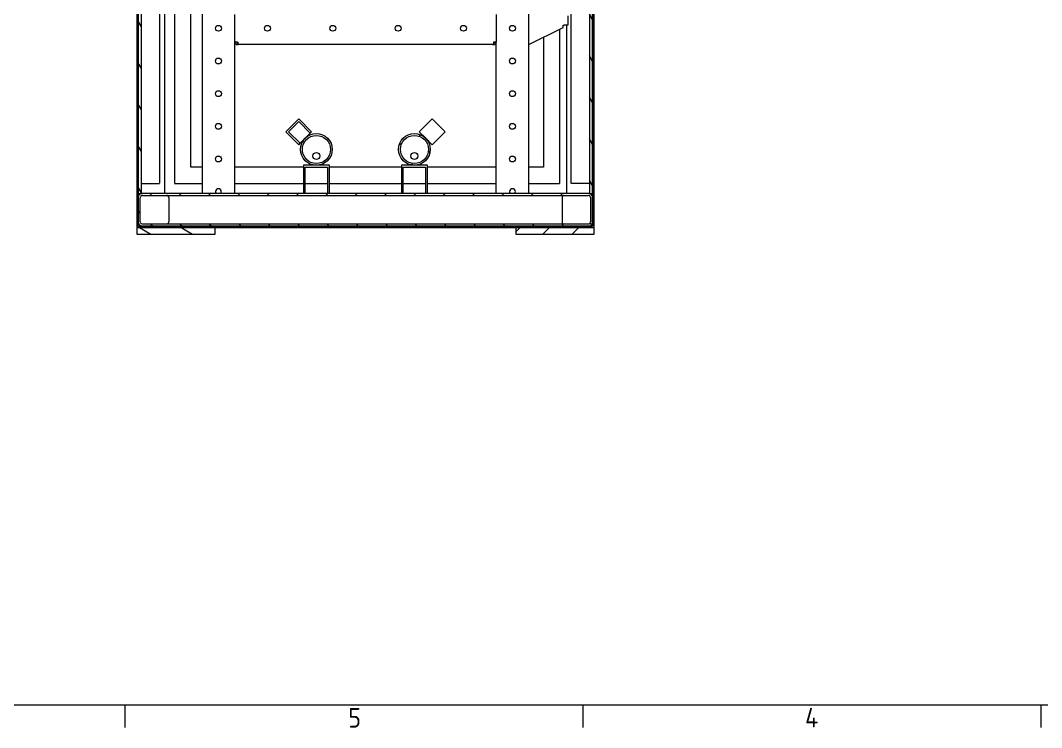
# Model space of a CAD drawing. Header units: millimetres. Extents: x 0 to 8410, y 0 to 5940.
# Drawn here: x 4746 to 6309, y 166 to 1248 of the extents above; entities that cross this region are included whole.
import ezdxf

# ---------------------------------------------------------------- set-up
doc = ezdxf.new("R2010")
doc.units = ezdxf.units.MM
doc.header["$LTSCALE"] = 10
doc.linetypes.add('DOUBLE_DASH_CHAIN', pattern=[1.2403, 0.6614, -0.0827, 0.1654, -0.0827, 0.1654, -0.0827])
doc.layers.get('0').update_dxf_attribs({"color": 3, "lineweight": 5, "true_color": 0x00ff00})
doc.layers.add('가시적인 것(ISO)', color=3, linetype='Continuous', lineweight=5, true_color=0x00ff00)
doc.layers.add('참조(ISO)', color=6, linetype='DOUBLE_DASH_CHAIN', lineweight=5, true_color=0xff00ff)
doc.layers.add('경계(ISO)', color=7, linetype='Continuous', lineweight=5)
doc.layers.add('해치(ISO)', color=7, linetype='Continuous', lineweight=5)
doc.styles.add('문자 텍스트_PSTEK_POSCO', font='isocp.shx')
pattern_1 = [(45, (0, 0), (-22.45064, 22.45064), [])]
pattern_2 = [(135.0002, (0, 0), (-22.45056, -22.45072), [])]
pattern_3 = [(120.0002, (0, 0), (-27.49626, -15.87508), [])]

# ---------------------------------------------------------------- blocks, each defined once
blk = doc.blocks.new('경계 Default Border')
at = {"layer": '경계(ISO)'}
for p, q in [((490.58, 20), (490.58, 16.6)), ((560.67, 20), (560.67, 16.6)), ((630.75, 20), (630.75, 16.6))]:
    blk.add_line(p, q, dxfattribs=at)
at = {"layer": '경계(ISO)', "flags": 128}
blk.add_lwpolyline([(20, 20), (20, 574), (821, 574), (821, 20), (20, 20)], dxfattribs=at)
at = {"layer": '경계(ISO)', "color": 2, "true_color": 0xffff00, "char_height": 3, "attachment_point": 7, "style": '문자 텍스트_PSTEK_POSCO'}
for s, insert in [('5', (524.77, 16.57)), ('4', (594.68, 16.6))]:
    blk.add_mtext(s, dxfattribs=dict(at, insert=insert))

msp = doc.modelspace()

# ---------------------------------------------------------------- hatches: boundary and pattern name
at = {"layer": '해치(ISO)'}
h = msp.add_hatch(dxfattribs=at)
h.set_pattern_fill('ANSI31', color=256, scale=254, style=0)
h.set_pattern_definition(pattern_1)
h.paths.add_polyline_path([(4924, 930.8), (5044, 930.8), (5504, 930.8), (5624, 930.8), (5624, 3030.8), (4924, 3030.8)])
h.paths.add_polyline_path([(5621.7, 933.1), (5615.3, 933.1), (4932.7, 933.1), (4926.3, 933.1), (4926.3, 939.5), (4926.3, 976.7), (4926.3, 983.1), (4926.3, 2988.5), (4926.3, 3028.5), (5621.7, 3028.5), (5621.7, 2988.5), (5621.7, 983.1), (5621.7, 976.7), (5621.7, 939.5)], flags=0)
h = msp.add_hatch(dxfattribs=at)
h.set_pattern_fill('ANSI31', color=256, scale=254, angle=75.0002, style=0)
h.set_pattern_definition(pattern_3)
h.paths.add_polyline_path([(4931.3, 983.1), (4931.3, 2988.5), (4928.3, 2988.5), (4926.3, 2988.5), (4926.3, 983.1)])
h.paths.add_polyline_path([(5621.7, 983.1), (5621.7, 2988.5), (5619.7, 2988.5), (5616.7, 2988.5), (5616.7, 983.1)])
h = msp.add_hatch(dxfattribs=at)
h.set_pattern_fill('ANSI31', color=256, scale=254, angle=90.0002, style=0)
h.set_pattern_definition(pattern_2)
edge = h.paths.add_edge_path()
edge.add_ellipse((5199, 1050.4), major_axis=(-17.2, 17.2), ratio=1, start_angle=0, end_angle=360)
edge = h.paths.add_edge_path(flags=0)
edge.add_ellipse((5199, 1050.4), major_axis=(15.2, -15.2), ratio=1, start_angle=0, end_angle=360)
h = msp.add_hatch(dxfattribs=at)
h.set_pattern_fill('ANSI31', color=256, scale=254, angle=75.0002, style=0)
h.set_pattern_definition(pattern_3)
edge = h.paths.add_edge_path()
edge.add_ellipse((5349, 1050.4), major_axis=(17.2, 17.2), ratio=1, start_angle=0, end_angle=360)
edge = h.paths.add_edge_path(flags=0)
edge.add_ellipse((5349, 1050.4), major_axis=(-15.2, -15.2), ratio=1, start_angle=0, end_angle=360)
h = msp.add_hatch(dxfattribs=at)
h.set_pattern_fill('ANSI31', color=256, scale=254, angle=90.0002, style=0)
h.set_pattern_definition(pattern_2)
edge = h.paths.add_edge_path()
edge.add_ellipse((5615.3, 976.7), major_axis=(6.4, 0), ratio=1, start_angle=0, end_angle=90)
edge.add_line((5615.3, 983.1), (4932.7, 983.1))
edge.add_ellipse((4932.7, 976.7), major_axis=(0, 6.4), ratio=1, start_angle=0, end_angle=90)
edge.add_line((4926.3, 976.7), (4926.3, 939.5))
edge.add_ellipse((4932.7, 939.5), major_axis=(-6.4, 0), ratio=1, start_angle=0, end_angle=90)
edge.add_line((4932.7, 933.1), (5615.3, 933.1))
edge.add_ellipse((5615.3, 939.5), major_axis=(0, -6.4), ratio=1, start_angle=0, end_angle=90)
edge.add_line((5621.7, 939.5), (5621.7, 976.7))
edge = h.paths.add_edge_path(flags=0)
edge.add_ellipse((5615.3, 976.7), major_axis=(0, 3.2), ratio=1, start_angle=270, end_angle=360)
edge.add_line((5615.3, 979.9), (4932.7, 979.9))
edge.add_ellipse((4932.7, 976.7), major_axis=(-3.2, 0), ratio=1, start_angle=270, end_angle=360)
edge.add_line((4929.5, 976.7), (4929.5, 939.5))
edge.add_ellipse((4932.7, 939.5), major_axis=(0, -3.2), ratio=1, start_angle=270, end_angle=360)
edge.add_line((4932.7, 936.3), (5615.3, 936.3))
edge.add_ellipse((5615.3, 939.5), major_axis=(3.2, 0), ratio=1, start_angle=270, end_angle=360)
edge.add_line((5618.5, 939.5), (5618.5, 976.7))
h = msp.add_hatch(dxfattribs=at)
h.set_pattern_fill('ANSI31', color=256, scale=254, angle=105.0002, style=0)
h.set_pattern_definition([(150.00025, (0, 0), (-15.87488, -27.49637), [])])
h.paths.add_polyline_path([(4924, 920.8), (5044, 920.8), (5044, 930.8), (4924, 930.8)])
h = msp.add_hatch(dxfattribs=at)
h.set_pattern_fill('ANSI31', color=256, scale=254, style=0)
h.set_pattern_definition(pattern_1)
h.paths.add_polyline_path([(5624, 930.8), (5504, 930.8), (5504, 920.8), (5624, 920.8)])

# ---------------------------------------------------------------- linework, layer by layer
at = {"layer": '가시적인 것(ISO)'}
for p, q in [((5024, 3023.5), (5024, 983.1)), ((5524, 983.1), (5524, 3023.5)), ((5074, 1214.8), (5074, 1256.8)), ((5474, 1256.8), (5474, 1214.8)), ((5584, 1254.8), (5584, 1240.8)), ((5524, 1210.8), (5576.5, 1237.1)), ((5576.5, 1240.8), (5578, 1240.8)), ((5576.5, 1237.1), (5576.5, 1240.8)), ((5584, 1240.8), (5578, 1240.8)), ((5074, 983.1), (5074, 1214.8)), ((5078, 1214.8), (5074, 1214.8)), ((5078, 1214.8), (5078, 1213.4)), ((5078, 1214.8), (5079.4, 1214.8)), ((5078, 1212.8), (5079.4, 1212.8)), ((5078, 1212.8), (5078, 1210.8)), ((5078, 1210.8), (5079.4, 1210.8)), ((5079.4, 1210.8), (5079.4, 1214.8)), ((5468.6, 1210.8), (5079.4, 1210.8)), ((5468.6, 1210.8), (5470, 1210.8)), ((5474, 1214.8), (5470, 1214.8)), ((5470, 1214.8), (5470, 1212)), ((5470, 1212), (5470, 1210.8)), ((5474, 983.1), (5474, 1214.8)), ((5171.9, 1097.3), (5152.1, 1077.5)), ((5191.7, 1077.5), (5171.9, 1097.3)), ((5356.3, 1077.5), (5376.1, 1097.3)), ((5395.9, 1077.5), (5376.1, 1097.3)), ((5171.9, 1093.1), (5156.4, 1077.5)), ((5189.6, 1075.4), (5171.9, 1093.1)), ((5171.9, 1057.7), (5152.1, 1077.5)), ((5174.1, 1059.8), (5156.4, 1077.5)), ((5174.1, 1059.8), (5181.8, 1067.6)), ((5181.8, 1067.6), (5189.6, 1075.4)), ((5189.6, 1075.4), (5191.7, 1077.5)), ((5356.3, 1077.5), (5366.2, 1067.6)), ((5366.2, 1067.6), (5376.1, 1057.7)), ((5376.1, 1057.7), (5395.9, 1077.5)), ((5171.9, 1057.7), (5174.1, 1059.8)), ((5179, 1026.1), (5179, 983.1)), ((5219, 1026.1), (5179, 1026.1)), ((5182, 1023.1), (5216, 1023.1)), ((5182, 983.1), (5182, 1023.1)), ((5216, 1023.1), (5216, 983.1)), ((5219, 983.1), (5219, 1026.1)), ((5329, 1026.1), (5329, 983.1)), ((5369, 1026.1), (5329, 1026.1)), ((5332, 1023.1), (5366, 1023.1)), ((5332, 983.1), (5332, 1023.1)), ((5366, 1023.1), (5366, 983.1)), ((5369, 983.1), (5369, 1026.1)), ((5044, 930.8), (4924, 930.8)), ((4924, 930.8), (4924, 920.8)), ((5044, 920.8), (5044, 930.8)), ((5624, 930.8), (5504, 930.8)), ((5504, 930.8), (5504, 920.8)), ((5624, 920.8), (5624, 930.8)), ((4924, 920.8), (5044, 920.8)), ((5504, 920.8), (5624, 920.8))]:
    msp.add_line(p, q, dxfattribs=at)
for centre, radius in [((5049, 1235.8), 4.5), ((5124, 1235.8), 4.5), ((5224, 1235.8), 4.5), ((5324, 1235.8), 4.5), ((5424, 1235.8), 4.5), ((5499, 1235.8), 4.5), ((5049, 1185.8), 4.5), ((5499, 1185.8), 4.5), ((5049, 1135.8), 4.5), ((5499, 1135.8), 4.5), ((5049, 1085.8), 4.5), ((5499, 1085.8), 4.5), ((5199, 1050.4), 24.3), ((5199, 1050.4), 21.5), ((5349, 1050.4), 24.3), ((5349, 1050.4), 21.5), ((5049, 1035.8), 4.5), ((5199, 1040.4), 5.36), ((5349, 1040.4), 5.36), ((5499, 1035.8), 4.5)]:
    msp.add_circle(centre, radius, dxfattribs=at)
for centre, radius, start, end in [((5078, 1214.8), 4, 180, 270), ((5078, 1214.8), 2, 180, 270), ((5079.4, 1214.8), 2, 225, 270), ((5470, 1214.8), 4, 270, 0), ((5470, 1214.8), 2, 270, 0), ((5049, 985.8), 4.5, 323.1301, 216.8699), ((5499, 985.8), 4.5, 323.1301, 216.8699)]:
    msp.add_arc(centre, radius, start, end, dxfattribs=at)
msp.add_open_spline([(5078, 1213.4), (5078, 1213.2), (5078, 1213), (5078, 1212.8)], degree=3, dxfattribs=at)
msp.add_open_spline([(5470, 1212), (5470, 1211.9), (5469.9, 1211.7), (5469.8, 1211.6), (5469.5, 1211.1), (5469, 1210.8), (5468.6, 1210.8)], degree=3, knots=[0.7853982, 0.7853982, 0.7853982, 0.7853982, 0.9411413, 0.9411413, 0.9411413, 1.5707963, 1.5707963, 1.5707963, 1.5707963], dxfattribs=at)
at = {"layer": '참조(ISO)', "ltscale": 0.362556}
for p, q in [((4924, 3030.8), (4924, 930.8)), ((5624, 930.8), (5624, 3030.8))]:
    msp.add_line(p, q, dxfattribs=at)
at = {"layer": '참조(ISO)', "ltscale": 0.362539}
for p, q in [((4926.3, 933.1), (4926.3, 3028.5)), ((5621.7, 3028.5), (5621.7, 933.1))]:
    msp.add_line(p, q, dxfattribs=at)
at = {"layer": '참조(ISO)', "ltscale": 0.362526}
for p, q in [((4926.3, 2988.5), (4926.3, 983.1)), ((4931.3, 983.1), (4931.3, 2988.5)), ((5616.7, 2988.5), (5616.7, 983.1)), ((5621.7, 983.1), (5621.7, 2988.5))]:
    msp.add_line(p, q, dxfattribs=at)
at = {"layer": '참조(ISO)', "ltscale": 0.362465}
for p, q in [((4959, 2963.1), (4959, 998.5)), ((5589, 998.5), (5589, 2963.1))]:
    msp.add_line(p, q, dxfattribs=at)
at = {"layer": '참조(ISO)', "ltscale": 0.362625}
msp.add_line((4966.3, 2503.3), (4966.3, 983.1), dxfattribs=at)
at = {"layer": '참조(ISO)', "ltscale": 0.36325}
msp.add_line((4981.7, 2503.3), (4981.7, 998.5), dxfattribs=at)
at = {"layer": '참조(ISO)', "ltscale": 0.361934}
msp.add_line((5006.7, 1023.5), (5006.7, 1310.8), dxfattribs=at)
at = {"layer": '참조(ISO)', "ltscale": 0.364513}
msp.add_line((5581.7, 1240.8), (5581.7, 983.1), dxfattribs=at)
at = {"layer": '참조(ISO)', "ltscale": 0.36364}
msp.add_line((5546.3, 1222), (5546.3, 1023.5), dxfattribs=at)
at = {"layer": '참조(ISO)', "ltscale": 0.365839}
msp.add_line((5571.3, 998.5), (5571.3, 1234.5), dxfattribs=at)
at = {"layer": '참조(ISO)', "ltscale": 0.348706}
msp.add_line((5024, 1023.5), (5006.7, 1023.5), dxfattribs=at)
at = {"layer": '참조(ISO)', "ltscale": 0.368074}
for p, q in [((5179, 1023.5), (5074, 1023.5)), ((5474, 1023.5), (5369, 1023.5)), ((5074, 998.5), (5179, 998.5)), ((5369, 998.5), (5474, 998.5))]:
    msp.add_line(p, q, dxfattribs=at)
at = {"layer": '참조(ISO)', "ltscale": 0.369534}
for p, q in [((5329, 1023.5), (5219, 1023.5)), ((5219, 998.5), (5329, 998.5))]:
    msp.add_line(p, q, dxfattribs=at)
at = {"layer": '참조(ISO)', "ltscale": 0.35959}
msp.add_line((5546.3, 1023.5), (5524, 1023.5), dxfattribs=at)
at = {"layer": '참조(ISO)', "ltscale": 0.372222}
for p, q in [((4931.3, 998.5), (4959, 998.5)), ((5616.7, 998.5), (5589, 998.5))]:
    msp.add_line(p, q, dxfattribs=at)
at = {"layer": '참조(ISO)', "ltscale": 0.378941}
msp.add_line((4981.7, 998.5), (5024, 998.5), dxfattribs=at)
at = {"layer": '참조(ISO)', "ltscale": 0.342659}
for p, q in [((5182, 998.5), (5216, 998.5)), ((5332, 998.5), (5366, 998.5))]:
    msp.add_line(p, q, dxfattribs=at)
at = {"layer": '참조(ISO)', "ltscale": 0.34669}
msp.add_line((5524, 998.5), (5571.3, 998.5), dxfattribs=at)
at = {"layer": '참조(ISO)', "ltscale": 0.158612}
for p, q in [((4926.3, 983.1), (4931.3, 983.1)), ((5616.7, 983.1), (5621.7, 983.1))]:
    msp.add_line(p, q, dxfattribs=at)
at = {"layer": '참조(ISO)', "ltscale": 0.374909}
for p, q in [((4926.3, 976.7), (4926.3, 939.5)), ((4929.5, 939.5), (4929.5, 976.7)), ((4973.1, 976.7), (4973.1, 939.5)), ((5574.9, 976.7), (5574.9, 939.5)), ((5618.5, 976.7), (5618.5, 939.5)), ((5621.7, 939.5), (5621.7, 976.7))]:
    msp.add_line(p, q, dxfattribs=at)
at = {"layer": '참조(ISO)', "ltscale": 0.115721}
for p, q in [((4932.7, 983.1), (4931.3, 983.1)), ((5616.7, 983.1), (5615.3, 983.1))]:
    msp.add_line(p, q, dxfattribs=at)
at = {"layer": '참조(ISO)', "ltscale": 0.362073}
for p, q in [((5615.3, 983.1), (4932.7, 983.1)), ((4932.7, 979.9), (5615.3, 979.9)), ((5615.3, 936.3), (4932.7, 936.3)), ((4932.7, 933.1), (5615.3, 933.1))]:
    msp.add_line(p, q, dxfattribs=at)
at = {"layer": '참조(ISO)', "ltscale": 0.361782}
msp.add_line((4924, 930.8), (5624, 930.8), dxfattribs=at)
at = {"layer": '참조(ISO)', "ltscale": 0.361723}
msp.add_line((5621.7, 933.1), (4926.3, 933.1), dxfattribs=at)
at = {"layer": '참조(ISO)', "ltscale": 0.405269}
for centre, start, end in [((4932.7, 976.7), 90, 180), ((5615.3, 976.7), 0, 90), ((4932.7, 939.5), 180, 270), ((5615.3, 939.5), 270, 0)]:
    msp.add_arc(centre, 6.4, start, end, dxfattribs=at)
at = {"layer": '참조(ISO)', "ltscale": 0.159455}
for centre, start, end in [((4932.7, 976.7), 90, 180), ((5615.3, 976.7), 0, 90), ((4932.7, 939.5), 180, 270), ((5615.3, 939.5), 270, 0)]:
    msp.add_arc(centre, 3.2, start, end, dxfattribs=at)
at = {"layer": '참조(ISO)', "ltscale": 0.193919}
for centre, start, end in [((4969.9, 976.7), 0, 90), ((5578.1, 976.7), 90, 180), ((4969.9, 939.5), 270, 0), ((5578.1, 939.5), 180, 270)]:
    msp.add_arc(centre, 3.2, start, end, dxfattribs=at)

# ---------------------------------------------------------------- block references
at = {"xscale": 10, "yscale": 10, "zscale": 10}
msp.add_blockref('경계 Default Border', (0, 0), dxfattribs=at)

doc.saveas('drawing.dxf')
